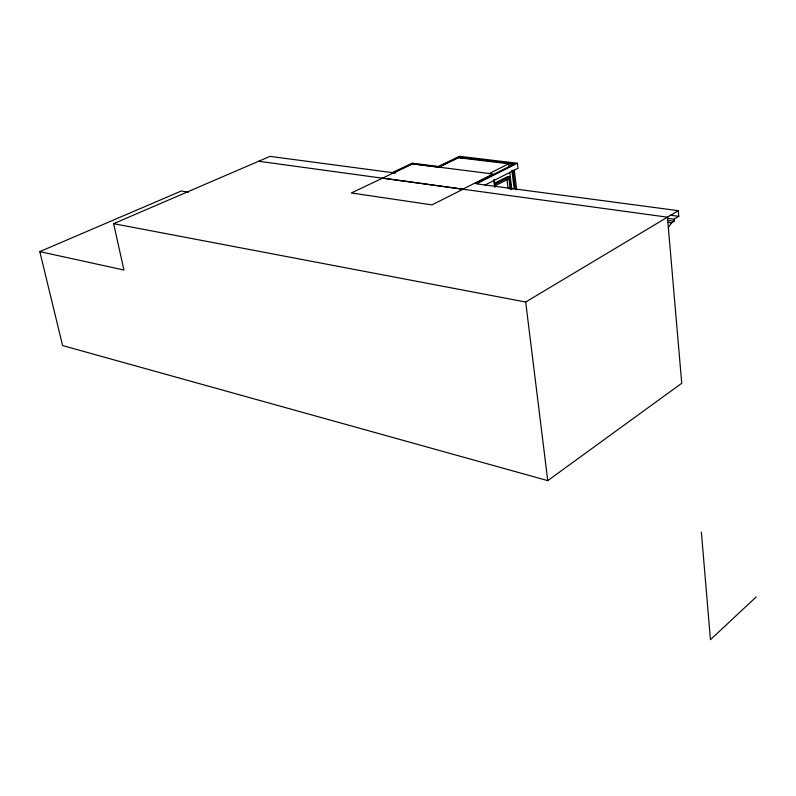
<?xml version="1.0" encoding="UTF-8"?>
<svg xmlns="http://www.w3.org/2000/svg" width="796" height="796" viewBox="0 0 796 796"><rect width="100%" height="100%" fill="white"/><g stroke="black" fill="none" stroke-linecap="round" stroke-linejoin="round"><path stroke-width="1.19" d="M668.332 227.477L671.625 222.82L674.192 221.258L674.023 219.218L678.779 216.343L678.311 210.681L476.535 183.846L517.38 163.24L517.997 168.284L484.933 185.08M756.2 596.94L710.44 639.695L701.385 532.136M188.622 192.194L181.299 191.01L39.8 251.616L62.595 345.554L547.747 480.625L681.734 383.274L667.446 217.179L258.67 161.26M39.8 251.616L123.937 270.023L113.619 223.666L525.688 302.022L678.311 210.681M495.48 185.587L508.903 178.722L510.236 189.547M494.455 183.269L507.54 176.603L509.629 176.861L511.132 189.01M494.376 184.652L509.629 176.861M438.994 167.16L459.561 157.15L461.61 157.598M463.063 189.04L492.953 173.996L412.656 163.817L351.335 192.98L431.999 204.88L463.093 189.229L382.568 178.035M475.132 183.657L514.296 163.926L512.266 164.205L458.436 157.727M489.341 173.538L508.674 163.777L508.972 166.235M513.49 163.588L511.122 164.066L511.42 166.533M460.357 157.956L461.58 157.359M393.363 172.782L412.238 163.867L438.298 167.17L458.854 157.27L512.335 163.459M392.199 172.632L412.268 163.16L438.317 166.454L459.392 156.305L517.38 163.24M113.619 223.666L270.023 156.374L395.801 173.11M670.172 215.179L678.779 216.343M667.874 218.373L674.023 219.218M668.053 220.412L674.192 221.258M667.934 222.303L671.625 222.82M493.729 180.125L494.694 187.1M506.803 178.453L507.997 188.065M513.032 170.374L515.301 188.891M511.878 170.235L514.146 188.742M509.738 172.404L511.868 189.647M525.688 302.022L547.747 480.625M514.286 170.115L516.694 189.796M494.067 179.558L494.963 186.951"/></g></svg>
